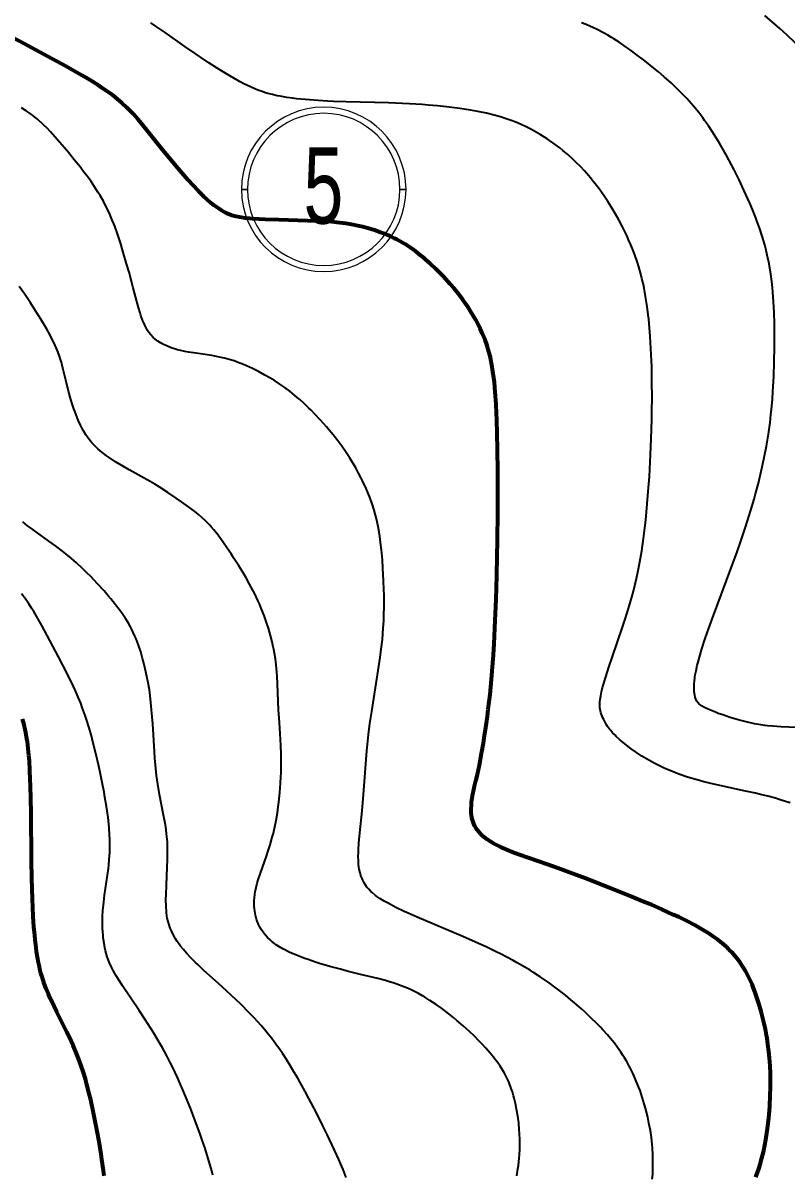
# Model space of a CAD drawing. Header units: metres. Extents: x 545098 to 555652, y 1854398 to 1862642.
# Drawn here: x 547385.7 to 547636.2, y 1858560.1 to 1858938.2 of the extents above; entities that cross this region are included whole.
import ezdxf
from ezdxf.enums import TextEntityAlignment as Align

# ---------------------------------------------------------------- set-up
doc = ezdxf.new("R2010")
doc.units = ezdxf.units.M
doc.header["$LTSCALE"] = 6.8
for name, color, linetype, lineweight in [('1', 7, 'Continuous', 25), ('2', 7, 'Continuous', 53), ('53', 7, 'Continuous', 13)]:
    doc.layers.add(name, color=color, linetype=linetype, lineweight=lineweight)

msp = doc.modelspace()

# ---------------------------------------------------------------- linework, layer by layer
at = {"layer": '1'}
for points in [[(547572.4, 1858886.63), (547571.76, 1858887.41), (547570.47, 1858888.92), (547569.82, 1858889.65), (547568.5, 1858891.07), (547567.16, 1858892.43), (547566.25, 1858893.31), (547564.39, 1858895), (547562.78, 1858896.35), (547561.7, 1858897.22), (547560.96, 1858897.79), (547559.48, 1858898.88), (547557.6, 1858900.17), (547555.31, 1858901.61), (547553.76, 1858902.5), (547552.21, 1858903.34), (547550.48, 1858904.21), (547549.09, 1858904.85), (547547.34, 1858905.59), (547546.16, 1858906.05), (547543.79, 1858906.89), (547542.59, 1858907.27), (547540.16, 1858907.95), (547537.67, 1858908.56), (547534.81, 1858909.15), (547532.44, 1858909.58), (547530.38, 1858909.91), (547528.97, 1858910.11), (547524.63, 1858910.67), (547521.65, 1858910.99), (547518.62, 1858911.26), (547516.58, 1858911.42), (547512.48, 1858911.68), (547510.17, 1858911.8), (547505.54, 1858911.97), (547491.67, 1858912.31), (547487.57, 1858912.46), (547485.54, 1858912.55), (547482.54, 1858912.72), (547479.62, 1858912.93), (547478.2, 1858913.05), (547475.44, 1858913.33), (547474.11, 1858913.49), (547472.19, 1858913.76), (547470.04, 1858914.12), (547469, 1858914.33), (547467.49, 1858914.68), (547466, 1858915.08), (547465.27, 1858915.29), (547463.8, 1858915.78), (547463.07, 1858916.04), (547461.96, 1858916.47), (547460.27, 1858917.2), (547459.11, 1858917.74), (547458.32, 1858918.13), (547456.7, 1858918.97), (547454.79, 1858920.03), (547453.47, 1858920.8), (547450.77, 1858922.44), (547449.4, 1858923.31), (547446.64, 1858925.1), (547443.91, 1858926.92), (547442.14, 1858928.13), (547438.77, 1858930.49), (547432.27, 1858935.12), (547429.41, 1858937.09), (547427.57, 1858938.29)], [(547631.28, 1858853.35), (547630.96, 1858855.75), (547630.63, 1858857.87), (547630.29, 1858859.72), (547629.8, 1858862), (547629.31, 1858864.06), (547628.94, 1858865.43), (547628.13, 1858868.19), (547627.19, 1858871.01), (547626.5, 1858872.94), (547626, 1858874.25), (547624.93, 1858876.95), (547624.05, 1858879.04), (547623.43, 1858880.46), (547622.11, 1858883.37), (547620.54, 1858886.68), (547618.89, 1858889.99), (547618.04, 1858891.64), (547616.3, 1858894.87), (547615.42, 1858896.44), (547614.09, 1858898.74), (547612.51, 1858901.34), (547611.71, 1858902.59), (547610.5, 1858904.42), (547609.25, 1858906.2), (547608.61, 1858907.07), (547607.3, 1858908.79), (547605.58, 1858910.91), (547604.12, 1858912.57), (547603.36, 1858913.41), (547602.19, 1858914.65), (547600.32, 1858916.52), (547598.33, 1858918.41), (547596, 1858920.5), (547594.07, 1858922.15), (547592.6, 1858923.38), (547589.63, 1858925.75), (547586.69, 1858927.98), (547584.78, 1858929.38), (547583.53, 1858930.26), (547581.16, 1858931.87), (547579.49, 1858932.96), (547578.69, 1858933.46), (547577.52, 1858934.16), (547575.83, 1858935.12), (547574.01, 1858936.07), (547572.57, 1858936.76), (547571.85, 1858937.08), (547570.4, 1858937.69), (547568.91, 1858938.27)], [(547659.74, 1858907.37), (547657.24, 1858910.8), (547654.82, 1858914.03), (547653.63, 1858915.58), (547651.84, 1858917.84), (547650.04, 1858920.04), (547649.12, 1858921.13), (547647.23, 1858923.28), (547646.26, 1858924.35), (547644.75, 1858925.96), (547642.09, 1858928.67), (547638.69, 1858931.95), (547636.33, 1858934.14), (547633.91, 1858936.33), (547628.99, 1858940.68)], [(547412.19, 1858879.44), (547410.96, 1858881.6), (547410.28, 1858882.7), (547409.19, 1858884.39), (547407.99, 1858886.13), (547407.14, 1858887.32), (547405.35, 1858889.72), (547404.42, 1858890.93), (547402.51, 1858893.33), (547400.59, 1858895.68), (547399.33, 1858897.18), (547396.9, 1858900), (547394.66, 1858902.49), (547393.59, 1858903.63), (547392.52, 1858904.7), (547391.99, 1858905.21), (547390.91, 1858906.2), (547390.36, 1858906.68), (547389.51, 1858907.38), (547388.34, 1858908.27), (547386.77, 1858909.36), (547385.24, 1858910.32)], [(547630, 1858684.38), (547627.56, 1858685), (547625.93, 1858685.39), (547622.69, 1858686.11), (547612.22, 1858688.37), (547609.03, 1858689.13), (547607.52, 1858689.52), (547605.13, 1858690.19), (547603.32, 1858690.76), (547600.78, 1858691.64), (547598.14, 1858692.68), (547596.15, 1858693.55), (547594, 1858694.58), (547592.95, 1858695.12), (547590.91, 1858696.24), (547588.69, 1858697.58), (547586.93, 1858698.73), (547585.19, 1858699.95), (547583.08, 1858701.55), (547581.88, 1858702.53), (547581.31, 1858703.03), (547580.24, 1858704.01), (547579.74, 1858704.5), (547579.05, 1858705.23), (547578.43, 1858705.94), (547578.05, 1858706.41), (547577.39, 1858707.33), (547577.09, 1858707.78), (547576.57, 1858708.67), (547576.13, 1858709.53), (547575.88, 1858710.1), (547575.45, 1858711.19), (547575.21, 1858711.91), (547575.11, 1858712.27), (547574.98, 1858712.84), (547574.89, 1858713.43), (547574.86, 1858713.74), (547574.83, 1858714.41), (547574.83, 1858714.77), (547574.86, 1858715.35), (547574.95, 1858716.2), (547575.15, 1858717.4), (547575.41, 1858718.63), (547575.77, 1858720.04), (547576.05, 1858721.06), (547576.73, 1858723.31), (547577.96, 1858727.11), (547578.9, 1858729.9), (547582.44, 1858740.25), (547583.18, 1858742.51), (547584.28, 1858746.03), (547585.36, 1858749.76), (547585.88, 1858751.71), (547586.87, 1858755.81), (547587.33, 1858757.97), (547587.99, 1858761.35), (547588.59, 1858764.9), (547589.19, 1858769.03), (547589.61, 1858772.44), (547589.91, 1858775.06), (547590.43, 1858780.38), (547590.87, 1858785.78), (547591.12, 1858789.38), (547591.52, 1858796.52), (547591.74, 1858801.74), (547591.92, 1858808.09), (547591.96, 1858810.57), (547592, 1858815.45), (547591.97, 1858820.22), (547591.92, 1858823.33), (547591.87, 1858825.37), (547591.72, 1858829.4), (547591.52, 1858833.34), (547591.4, 1858835.28), (547591.18, 1858838.14), (547590.92, 1858840.96), (547590.76, 1858842.35), (547590.42, 1858845.1), (547590.22, 1858846.46), (547589.9, 1858848.47), (547589.41, 1858851.11), (547589.14, 1858852.41), (547588.69, 1858854.34), (547588.2, 1858856.24), (547587.66, 1858858.12), (547587.08, 1858859.96), (547586.45, 1858861.78), (547586, 1858862.98), (547585.06, 1858865.33), (547584.32, 1858867.06), (547583.81, 1858868.19), (547582.74, 1858870.41), (547582.19, 1858871.49), (547581.06, 1858873.61), (547579.9, 1858875.66), (547578.58, 1858877.86), (547577.51, 1858879.55), (547576.14, 1858881.6), (547574.6, 1858883.77), (547573.35, 1858885.43), (547572.4, 1858886.63)], [(547502.2, 1858725.62), (547502.84, 1858729.97), (547503.2, 1858732.68), (547503.55, 1858735.88), (547503.85, 1858739.57), (547503.98, 1858742), (547504.05, 1858743.63), (547504.11, 1858746.98), (547504.09, 1858750.49), (547504.05, 1858752.3), (547503.96, 1858755.05), (547503.75, 1858759.21), (547503.55, 1858761.96), (547503.24, 1858765.32), (547502.97, 1858767.64), (547502.82, 1858768.78), (547502.57, 1858770.46), (547502.14, 1858772.95), (547501.61, 1858775.42), (547501.3, 1858776.64), (547500.85, 1858778.28), (547500.21, 1858780.33), (547499.54, 1858782.2), (547498.8, 1858784.09), (547498.26, 1858785.36), (547497.07, 1858787.91), (547496.64, 1858788.77), (547495.75, 1858790.48), (547494.8, 1858792.18), (547493.46, 1858794.44), (547492.75, 1858795.56), (547491.66, 1858797.23), (547490.24, 1858799.28), (547488.9, 1858801.09), (547487.38, 1858803.04), (547486.13, 1858804.56), (547485.19, 1858805.67), (547483.3, 1858807.81), (547481.41, 1858809.82), (547480.17, 1858811.09), (547479.36, 1858811.89), (547477.77, 1858813.4), (547476.48, 1858814.58), (547475.64, 1858815.31), (547474, 1858816.67), (547473.19, 1858817.31), (547471.59, 1858818.5), (547469.97, 1858819.62), (547468.13, 1858820.81), (547466.6, 1858821.73), (547465.01, 1858822.65), (547462.93, 1858823.79), (547460.99, 1858824.76), (547459, 1858825.68), (547457.99, 1858826.12), (547455.94, 1858826.92), (547454.9, 1858827.28), (547453.34, 1858827.76), (547451.77, 1858828.18), (547450.73, 1858828.42), (547448.65, 1858828.83), (547447.62, 1858829.01), (547441.76, 1858829.88), (547439.98, 1858830.16), (547438.72, 1858830.4), (547437.92, 1858830.58), (547436.4, 1858830.96), (547435.68, 1858831.16), (547434.32, 1858831.61), (547433.06, 1858832.09), (547432.28, 1858832.44), (547431.78, 1858832.69), (547430.83, 1858833.2), (547429.96, 1858833.74), (547429.54, 1858834.03), (547428.95, 1858834.49), (547428.39, 1858834.98), (547427.61, 1858835.8), (547427.01, 1858836.55), (547426.56, 1858837.21), (547426.03, 1858838.12), (547425.59, 1858839.01), (547425.16, 1858840), (547424.89, 1858840.7), (547424.37, 1858842.23), (547424.11, 1858843.05), (547423.59, 1858844.83), (547423.05, 1858846.79), (547421.87, 1858851.26), (547420.46, 1858856.44), (547419.68, 1858859.18), (547418.46, 1858863.34), (547417.61, 1858866.06), (547417.18, 1858867.38), (547416.53, 1858869.31), (547415.76, 1858871.47), (547414.76, 1858874.02), (547414.13, 1858875.49), (547413.8, 1858876.22), (547413.11, 1858877.66), (547412.19, 1858879.44)], [(547420.55, 1858791.53), (547418.7, 1858792.58), (547416.06, 1858794.14), (547413.92, 1858795.53), (547412.92, 1858796.24), (547411.96, 1858796.96), (547411.5, 1858797.33), (547410.18, 1858798.46), (547409.56, 1858799.05), (547408.77, 1858799.87), (547408.38, 1858800.29), (547407.83, 1858800.94), (547407.04, 1858801.96), (547406.3, 1858803.04), (547405.54, 1858804.3), (547404.96, 1858805.36), (547404.55, 1858806.17), (547403.78, 1858807.86), (547403.08, 1858809.6), (547402.64, 1858810.79), (547402.36, 1858811.59), (547401.83, 1858813.21), (547401.41, 1858814.6), (547400.64, 1858817.36), (547399.95, 1858820.06), (547398.77, 1858824.95), (547398.3, 1858826.82), (547398.04, 1858827.73), (547397.59, 1858829.11), (547397.03, 1858830.58), (547396.7, 1858831.37), (547395.89, 1858833.12), (547395.4, 1858834.1), (547394.55, 1858835.71), (547393.35, 1858837.88), (547391.53, 1858840.97), (547389.59, 1858844.08), (547388.15, 1858846.31), (547386.17, 1858849.25), (547384.44, 1858851.71)], [(547639.44, 1858707), (547634.2, 1858707.2), (547631.61, 1858707.36), (547629.87, 1858707.52), (547628.99, 1858707.62), (547627.66, 1858707.81), (547625.63, 1858708.16), (547624.26, 1858708.45), (547623.35, 1858708.66), (547621.53, 1858709.11), (547620.19, 1858709.48), (547617.59, 1858710.26), (547615.17, 1858711.07), (547613.69, 1858711.6), (547612.77, 1858711.95), (547611.12, 1858712.61), (547609.62, 1858713.28), (547609, 1858713.6), (547608.21, 1858714.06), (547607.64, 1858714.47), (547607.39, 1858714.68), (547607.07, 1858715.01), (547606.89, 1858715.24), (547606.58, 1858715.73), (547606.34, 1858716.28), (547606.13, 1858716.96), (547606.01, 1858717.57), (547605.86, 1858718.64), (547605.82, 1858719.24), (547605.8, 1858720.26), (547605.85, 1858721.42), (547605.9, 1858722.06), (547606.07, 1858723.48), (547606.19, 1858724.26), (547606.42, 1858725.52), (547606.83, 1858727.39), (547607.08, 1858728.41), (547607.52, 1858730.05), (547608.34, 1858732.79), (547609.35, 1858735.86), (547610.12, 1858738.08), (547611.84, 1858742.86), (547617.86, 1858759.01), (547619.89, 1858764.64), (547620.87, 1858767.43), (547622.53, 1858772.33), (547623.31, 1858774.75), (547624.42, 1858778.34), (547625.46, 1858781.9), (547625.95, 1858783.67), (547626.89, 1858787.18), (547627.94, 1858791.54), (547628.7, 1858795.01), (547629.53, 1858799.33), (547630.17, 1858803.21), (547630.7, 1858807.09), (547631, 1858809.66), (547631.17, 1858811.37), (547631.47, 1858814.76), (547631.66, 1858817.27), (547631.93, 1858822.19), (547632.09, 1858826.93), (547632.16, 1858831.93), (547632.16, 1858835.68), (547632.12, 1858839.18), (547632.01, 1858843.25), (547631.85, 1858846.64), (547631.63, 1858849.83), (547631.49, 1858851.36), (547631.28, 1858853.35)], [(547478.16, 1858631.14), (547476.68, 1858631.69), (547474.6, 1858632.52), (547473.95, 1858632.8), (547472.73, 1858633.36), (547471.6, 1858633.93), (547470.9, 1858634.31), (547469.6, 1858635.08), (547468.72, 1858635.66), (547468.17, 1858636.05), (547467.17, 1858636.84), (547466.71, 1858637.24), (547465.88, 1858638.04), (547465.14, 1858638.86), (547464.7, 1858639.4), (547464.43, 1858639.77), (547463.93, 1858640.51), (547463.37, 1858641.45), (547463.04, 1858642.09), (547462.5, 1858643.37), (547462.27, 1858644.02), (547462.14, 1858644.45), (547461.92, 1858645.32), (547461.68, 1858646.64), (547461.58, 1858647.51), (547461.54, 1858648.1), (547461.51, 1858649.27), (547461.54, 1858650.27), (547461.59, 1858650.93), (547461.75, 1858652.28), (547461.86, 1858652.97), (547462.15, 1858654.39), (547462.53, 1858655.89), (547462.83, 1858656.93), (547463.55, 1858659.17), (547465.5, 1858664.69), (547466, 1858666.15), (547466.74, 1858668.48), (547467.45, 1858670.97), (547467.79, 1858672.28), (547468.27, 1858674.32), (547468.7, 1858676.45), (547469.12, 1858678.91), (547469.41, 1858680.94), (547469.6, 1858682.48), (547469.93, 1858685.59), (547470.16, 1858688.7), (547470.27, 1858690.76), (547470.32, 1858692.12), (547470.37, 1858694.77), (547470.37, 1858696.94), (547470.34, 1858698.34), (547470.23, 1858701.08), (547470, 1858705.03), (547469.65, 1858710.1), (547469.5, 1858712.6), (547469.14, 1858721.33), (547469, 1858723.83), (547468.81, 1858726.32), (547468.68, 1858727.57), (547468.45, 1858729.44), (547468.15, 1858731.32), (547467.93, 1858732.56), (547467.76, 1858733.39), (547467.39, 1858735.04), (547466.88, 1858737.1), (547466.18, 1858739.53), (547465.67, 1858741.13), (547465.12, 1858742.72), (547464.74, 1858743.76), (547463.93, 1858745.81), (547463.21, 1858747.5), (547462.71, 1858748.61), (547461.67, 1858750.79), (547461.13, 1858751.86), (547460.01, 1858753.96), (547458.85, 1858756.03), (547458.06, 1858757.38), (547456.43, 1858760.05), (547454.77, 1858762.68), (547453.94, 1858763.96), (547452.69, 1858765.82), (547451.46, 1858767.6), (547449.67, 1858770.04), (547448.26, 1858771.83), (547447.45, 1858772.78), (547446.93, 1858773.36), (547445.9, 1858774.45), (547445.39, 1858774.95), (547444.33, 1858775.92), (547443.22, 1858776.86), (547442.44, 1858777.49), (547440.71, 1858778.81), (547437.66, 1858781.03), (547435.95, 1858782.22), (547433.23, 1858784.06), (547430.35, 1858785.9), (547428.88, 1858786.8), (547427.4, 1858787.68), (547424.43, 1858789.37), (547420.55, 1858791.53)], [(547432.57, 1858650.42), (547432.61, 1858652.28), (547432.72, 1858655.21), (547433.02, 1858661.15), (547433.11, 1858663.63), (547433.13, 1858664.83), (547433.13, 1858666.61), (547433.08, 1858668.39), (547433.03, 1858669.29), (547432.89, 1858671.13), (547432.79, 1858672.07), (547432.6, 1858673.53), (547432.37, 1858675.05), (547431.79, 1858678.23), (547430.48, 1858684.97), (547429.89, 1858688.4), (547429.5, 1858691.23), (547429.25, 1858693.48), (547428.94, 1858696.84), (547428.78, 1858699.08), (547428.22, 1858708.18), (547428.06, 1858710.5), (547427.76, 1858714), (547427.51, 1858716.35), (547427.12, 1858719.28), (547426.73, 1858721.63), (547426.34, 1858723.7), (547425.78, 1858726.26), (547425.22, 1858728.51), (547424.92, 1858729.62), (547424.28, 1858731.77), (547423.42, 1858734.33), (547422.75, 1858736.05), (547422.4, 1858736.89), (547421.85, 1858738.13), (547421.25, 1858739.36), (547420.93, 1858739.97), (547420.24, 1858741.2), (547419.29, 1858742.75), (547418.44, 1858744.03), (547417.99, 1858744.68), (547417.26, 1858745.68), (547416.07, 1858747.25), (547414.5, 1858749.2), (547413.65, 1858750.21), (547412.31, 1858751.76), (547410.17, 1858754.12), (547407.92, 1858756.47), (547406.77, 1858757.64), (547405.21, 1858759.15), (547403.25, 1858760.98), (547401.49, 1858762.52), (547399.75, 1858763.97), (547398.61, 1858764.88), (547396.37, 1858766.58), (547394.19, 1858768.16), (547390.06, 1858771.08), (547388.13, 1858772.48), (547387.2, 1858773.18), (547385.63, 1858774.44)], [(547434.81, 1858595.35), (547434, 1858596.97), (547432.73, 1858599.4), (547431.39, 1858601.82), (547430.47, 1858603.43), (547428.57, 1858606.61), (547427.61, 1858608.17), (547425.68, 1858611.2), (547423.8, 1858614.09), (547418.34, 1858622.21), (547417.46, 1858623.55), (547416.27, 1858625.43), (547415.23, 1858627.23), (547414.77, 1858628.12), (547413.96, 1858629.89), (547413.61, 1858630.8), (547413.28, 1858631.72), (547412.74, 1858633.66), (547412.52, 1858634.68), (547412.39, 1858635.37), (547412.16, 1858636.78), (547412.03, 1858637.87), (547411.96, 1858638.6), (547411.85, 1858640.08), (547411.81, 1858640.83), (547411.77, 1858642.34), (547411.77, 1858643.86), (547411.8, 1858644.87), (547411.91, 1858646.9), (547412.05, 1858648.6), (547412.17, 1858649.72), (547412.45, 1858651.96), (547413.41, 1858658.53), (547413.7, 1858660.67), (547413.82, 1858661.74), (547414, 1858663.62), (547414.15, 1858665.99), (547414.2, 1858668.18), (547414.16, 1858670.45), (547414.11, 1858671.62), (547413.94, 1858674.09), (547413.82, 1858675.38), (547413.59, 1858677.42), (547413.3, 1858679.57), (547413.07, 1858681.06), (547412.56, 1858684.14), (547412.28, 1858685.72), (547411.67, 1858688.93), (547411, 1858692.15), (547410.54, 1858694.27), (547409.6, 1858698.41), (547408.64, 1858702.3), (547408.14, 1858704.17), (547407.37, 1858706.9), (547406.53, 1858709.58), (547406.08, 1858710.91), (547405.13, 1858713.57), (547404.61, 1858714.91), (547403.78, 1858716.93), (547402.87, 1858718.99), (547402.24, 1858720.37), (547400.9, 1858723.17), (547398.78, 1858727.37), (547397.33, 1858730.14), (547394.49, 1858735.47), (547391.83, 1858740.42), (547390.52, 1858742.75), (547389.19, 1858745.01), (547388.51, 1858746.11), (547387.58, 1858747.55), (547386.35, 1858749.32), (547385.19, 1858750.88)], [(547592.08, 1858558.72), (547592.2, 1858560.4), (547592.25, 1858561.5), (547592.3, 1858563.68), (547592.28, 1858565.48), (547592.25, 1858566.66), (547592.12, 1858568.98), (547592.02, 1858570.13), (547591.77, 1858572.39), (547591.44, 1858574.63), (547591.18, 1858576.11), (547590.99, 1858577.09), (547590.58, 1858579.05), (547589.85, 1858581.99), (547589.44, 1858583.45), (547588.78, 1858585.63), (547588.05, 1858587.78), (547587.66, 1858588.84), (547586.84, 1858590.92), (547586.4, 1858591.95), (547585.71, 1858593.46), (547584.85, 1858595.2), (547584.39, 1858596.06), (547583.68, 1858597.32), (547582.94, 1858598.57), (547582.55, 1858599.19), (547581.74, 1858600.42), (547580.66, 1858601.95), (547579.63, 1858603.32), (547578.91, 1858604.23), (547577.37, 1858606.07), (547575.89, 1858607.72), (547575.12, 1858608.55), (547573.9, 1858609.81), (547571.97, 1858611.71), (547569.92, 1858613.64), (547568.84, 1858614.61), (547566.58, 1858616.57), (547565.41, 1858617.56), (547563.58, 1858619.05), (547561.32, 1858620.84), (547560.13, 1858621.74), (547558.28, 1858623.1), (547556.33, 1858624.47), (547555.31, 1858625.16), (547553.16, 1858626.56), (547552.04, 1858627.26), (547550.28, 1858628.32), (547547.79, 1858629.76), (547546.48, 1858630.48), (547544.42, 1858631.57), (547542.25, 1858632.68), (547541.13, 1858633.23), (547537.57, 1858634.92), (547535.09, 1858636.05), (547529.96, 1858638.31), (547514.96, 1858644.71), (547512.06, 1858645.99), (547510.72, 1858646.6), (547507.99, 1858647.9), (547506.4, 1858648.71), (547505, 1858649.47), (547504.15, 1858649.96), (547502.67, 1858650.88), (547501.72, 1858651.53), (547501.16, 1858651.95), (547500.19, 1858652.75), (547499.78, 1858653.13), (547499.06, 1858653.87), (547498.48, 1858654.59), (547498.15, 1858655.06), (547497.59, 1858655.98), (547497.11, 1858656.9), (547496.89, 1858657.37), (547496.6, 1858658.08), (547496.35, 1858658.83), (547496.24, 1858659.22), (547495.96, 1858660.45), (547495.86, 1858661.11), (547495.75, 1858662.05), (547495.68, 1858663.32), (547495.66, 1858664.59), (547495.69, 1858665.97), (547495.74, 1858666.95), (547495.88, 1858669.04), (547496.18, 1858672.41), (547496.91, 1858679.62), (547497.39, 1858685), (547498.5, 1858699.32), (547498.69, 1858701.41), (547499.03, 1858704.69), (547499.48, 1858708.24), (547500.05, 1858712.2), (547502.2, 1858725.62)], [(547637.25, 1858682.2), (547636.05, 1858682.61), (547633.65, 1858683.37), (547632.44, 1858683.72), (547630, 1858684.38)], [(547491.71, 1858559.31), (547490.66, 1858561.9), (547489.84, 1858563.82), (547489.23, 1858565.2), (547487.86, 1858568.21), (547485.41, 1858573.41), (547484.04, 1858576.24), (547481.83, 1858580.67), (547479.48, 1858585.2), (547478.27, 1858587.45), (547476.63, 1858590.41), (547475.8, 1858591.87), (547474.56, 1858593.99), (547473.32, 1858596.03), (547472.08, 1858597.99), (547470.86, 1858599.84), (547469.65, 1858601.59), (547468.85, 1858602.71), (547467.26, 1858604.84), (547466.08, 1858606.34), (547465.3, 1858607.3), (547463.76, 1858609.13), (547461.5, 1858611.65), (547460.02, 1858613.22), (547457.15, 1858616.11), (547455.58, 1858617.62), (547452.58, 1858620.43), (547449.79, 1858622.96), (547445.01, 1858627.24), (547443.09, 1858629.01), (547442.25, 1858629.82), (547440.74, 1858631.32), (547439.3, 1858632.86), (547438.29, 1858634.05), (547437.36, 1858635.23), (547436.92, 1858635.82), (547436.3, 1858636.72), (547435.73, 1858637.62), (547434.95, 1858639), (547434.37, 1858640.18), (547434, 1858641.04), (547433.59, 1858642.17), (547433.28, 1858643.25), (547433.02, 1858644.42), (547432.91, 1858645.04), (547432.73, 1858646.39), (547432.6, 1858648.28), (547432.57, 1858650.42)], [(547547.61, 1858559.77), (547547.99, 1858562.08), (547548.15, 1858563.24), (547548.4, 1858565.58), (547548.5, 1858566.75), (547548.6, 1858568.51), (547548.63, 1858570.27), (547548.62, 1858571.44), (547548.54, 1858573.76), (547548.46, 1858574.91), (547548.25, 1858577.17), (547547.96, 1858579.37), (547547.57, 1858581.73), (547547.21, 1858583.54), (547546.81, 1858585.26), (547546.59, 1858586.1), (547546.23, 1858587.32), (547545.84, 1858588.52), (547545.16, 1858590.29), (547544.9, 1858590.88), (547544.5, 1858591.76), (547543.57, 1858593.52), (547543.04, 1858594.42), (547542.17, 1858595.78), (547541.19, 1858597.18), (547540.48, 1858598.13), (547539.98, 1858598.77), (547538.92, 1858600.07), (547537.5, 1858601.71), (547536.28, 1858603.04), (547535.43, 1858603.93), (547533.65, 1858605.72), (547532.25, 1858607.06), (547530.05, 1858609.06), (547528, 1858610.82), (547526.95, 1858611.69), (547525.34, 1858612.97), (547522.89, 1858614.82), (547521.24, 1858616), (547519.16, 1858617.38), (547517.5, 1858618.42), (547516.68, 1858618.91), (547515.45, 1858619.6), (547513.02, 1858620.85), (547511.83, 1858621.39), (547510.64, 1858621.89), (547508.27, 1858622.76), (547507.07, 1858623.16), (547506.26, 1858623.41), (547504.6, 1858623.88), (547502.03, 1858624.55), (547496.33, 1858625.94), (547492.04, 1858627.02), (547489.79, 1858627.61), (547486.37, 1858628.55), (547482.98, 1858629.55), (547481.33, 1858630.07), (547479.19, 1858630.78), (547478.16, 1858631.14)], [(547447.96, 1858560.03), (547447.58, 1858561.47), (547446.77, 1858564.38), (547446.33, 1858565.84), (547445.38, 1858568.8), (547444.37, 1858571.79), (547443.66, 1858573.8), (547442.16, 1858577.88), (547440.58, 1858582.04), (547439.75, 1858584.14), (547438.45, 1858587.31), (547437.06, 1858590.52), (547436.34, 1858592.12), (547434.81, 1858595.35)]]:
    msp.add_lwpolyline(points, dxfattribs=at)
at = {"layer": '2'}
for points in [[(547423.44, 1858906.52), (547421.81, 1858908.36), (547420.96, 1858909.26), (547419.78, 1858910.45), (547418.22, 1858911.91), (547416.72, 1858913.2), (547415.1, 1858914.47), (547413.96, 1858915.31), (547411.57, 1858916.96), (547410.32, 1858917.77), (547407.75, 1858919.37), (547405.11, 1858920.94), (547403.33, 1858921.97), (547399.75, 1858923.98), (547393.83, 1858927.24), (547391.26, 1858928.63), (547386.21, 1858931.32), (547377.73, 1858935.71)], [(547538.85, 1858717.8), (547539.1, 1858720.3), (547539.55, 1858725.43), (547539.95, 1858730.76), (547540.18, 1858734.43), (547540.58, 1858742.12), (547540.86, 1858748.97), (547541.1, 1858756.87), (547541.25, 1858763.31), (547541.33, 1858768.15), (547541.44, 1858777.74), (547541.45, 1858786.99), (547541.43, 1858790.91), (547541.34, 1858798.31), (547541.23, 1858803.37), (547541.09, 1858807.95), (547541, 1858810.06), (547540.85, 1858813.03), (547540.68, 1858815.77), (547540.58, 1858817.06), (547540.28, 1858820.26), (547540.11, 1858821.75), (547539.82, 1858823.84), (547539.46, 1858826.01), (547539.13, 1858827.64), (547538.96, 1858828.42), (547538.58, 1858829.93), (547538.17, 1858831.38), (547537.88, 1858832.32), (547537.24, 1858834.16), (547536.32, 1858836.42), (547535.65, 1858837.9), (547535.18, 1858838.87), (547534.17, 1858840.78), (547533.37, 1858842.19), (547532.82, 1858843.11), (547531.66, 1858844.92), (547531.06, 1858845.81), (547529.82, 1858847.55), (547528.53, 1858849.25), (547527.05, 1858851.09), (547525.83, 1858852.52), (547523.72, 1858854.86), (547522.28, 1858856.35), (547520.98, 1858857.63), (547519.34, 1858859.16), (547517.85, 1858860.48), (547517.11, 1858861.11), (547515.99, 1858862.02), (547514.5, 1858863.17), (547513.75, 1858863.72), (547512.64, 1858864.5), (547510.98, 1858865.58), (547509.33, 1858866.55), (547508.25, 1858867.14), (547507.53, 1858867.51), (547506.11, 1858868.19), (547505.06, 1858868.66), (547504.37, 1858868.95), (547502.99, 1858869.48), (547500.98, 1858870.17), (547498.81, 1858870.82), (547497.13, 1858871.26), (547495.5, 1858871.65), (547493.47, 1858872.06), (547491.61, 1858872.37), (547489.64, 1858872.63), (547488.6, 1858872.75), (547486.96, 1858872.9), (547483.26, 1858873.13), (547478.95, 1858873.3), (547469.54, 1858873.54), (547465.1, 1858873.68), (547463.09, 1858873.77), (547460.95, 1858873.9), (547459.96, 1858873.98), (547458.59, 1858874.12), (547457.31, 1858874.3), (547456.71, 1858874.41), (547455.56, 1858874.66), (547455.01, 1858874.8), (547454.21, 1858875.04), (547453.44, 1858875.32), (547453.05, 1858875.48), (547452.3, 1858875.82), (547451.8, 1858876.07), (547450.8, 1858876.64), (547449.66, 1858877.38), (547448.37, 1858878.32), (547447.32, 1858879.17), (547445.99, 1858880.33), (547444.91, 1858881.34), (547443.26, 1858882.97), (547441.39, 1858884.94), (547439.86, 1858886.62), (547438.55, 1858888.09), (547435.9, 1858891.17), (547433.25, 1858894.35), (547431.51, 1858896.48), (547425.01, 1858904.63), (547423.44, 1858906.52)], [(547626, 1858559.36), (547626.36, 1858560.33), (547626.87, 1858561.82), (547627.52, 1858563.86), (547627.82, 1858564.9), (547628.24, 1858566.5), (547628.64, 1858568.14), (547629, 1858569.83), (547629.32, 1858571.57), (547629.79, 1858574.55), (547630.1, 1858576.99), (547630.3, 1858578.85), (547630.41, 1858580.08), (547630.6, 1858582.57), (547630.78, 1858586.27), (547630.84, 1858588.7), (547630.85, 1858590.28), (547630.81, 1858593.37), (547630.71, 1858595.86), (547630.53, 1858598.51), (547630.33, 1858600.57), (547630.02, 1858603.06), (547629.72, 1858605.02), (547629.55, 1858605.99), (547629.18, 1858607.92), (547628.76, 1858609.84), (547628.46, 1858611.13), (547627.8, 1858613.72), (547627.04, 1858616.36), (547626.63, 1858617.69), (547625.95, 1858619.69), (547625.19, 1858621.68), (547624.78, 1858622.68), (547624.19, 1858623.99), (547623.4, 1858625.61), (547622.62, 1858627.05), (547621.87, 1858628.3), (547621.47, 1858628.92), (547620.85, 1858629.83), (547619.86, 1858631.17), (547619.16, 1858632.04), (547618.22, 1858633.1), (547617.23, 1858634.13), (547616.39, 1858634.92), (547615.06, 1858636.08), (547613.49, 1858637.33), (547612.16, 1858638.29), (547610.59, 1858639.35), (547608.75, 1858640.49), (547606.01, 1858642.05), (547603.52, 1858643.35), (547600.89, 1858644.65), (547599.07, 1858645.5), (547595.26, 1858647.23), (547591.88, 1858648.7), (547589.56, 1858649.68), (547584.85, 1858651.63), (547577.76, 1858654.47), (547570.29, 1858657.36), (547564.95, 1858659.36), (547562.29, 1858660.34), (547557.71, 1858661.99), (547548.22, 1858665.31), (547546.17, 1858666.05), (547543.85, 1858666.97), (547542.55, 1858667.55), (547541.92, 1858667.85), (547540.66, 1858668.51), (547540.03, 1858668.86), (547539.08, 1858669.44), (547537.94, 1858670.19), (547537.38, 1858670.6), (547536.54, 1858671.28), (547535.75, 1858672.03), (547535.37, 1858672.44), (547534.66, 1858673.32), (547534.34, 1858673.8), (547533.9, 1858674.57), (547533.55, 1858675.31), (547533.19, 1858676.31), (547532.94, 1858677.28), (547532.77, 1858678.33), (547532.72, 1858678.88), (547532.69, 1858680.05), (547532.74, 1858681.42), (547532.83, 1858682.54), (547533.19, 1858685.06), (547533.5, 1858686.66), (547533.72, 1858687.66), (547534.15, 1858689.42), (547534.76, 1858691.58), (547535.38, 1858694.59), (547536.1, 1858698.37), (547536.7, 1858701.79), (547536.98, 1858703.51), (547537.51, 1858706.99), (547537.99, 1858710.53), (547538.29, 1858712.92), (547538.85, 1858717.8)], [(547406.66, 1858589.68), (547406.13, 1858591.62), (547405.4, 1858594.02), (547404.78, 1858595.93), (547403.92, 1858598.31), (547403.06, 1858600.45), (547402.13, 1858602.61), (547401.47, 1858604.05), (547400.08, 1858606.93), (547396.77, 1858613.56), (547395.87, 1858615.4), (547394.6, 1858618.1), (547394.03, 1858619.41), (547393.33, 1858621.13), (547392.56, 1858623.24), (547391.95, 1858625.12), (547391.59, 1858626.37), (547391.37, 1858627.22), (547390.96, 1858628.93), (547390.78, 1858629.8), (547390.45, 1858631.57), (547390.15, 1858633.42), (547389.98, 1858634.7), (547389.66, 1858637.38), (547389.43, 1858639.79), (547389.29, 1858641.47), (547389.05, 1858645.01), (547388.77, 1858650.71), (547388.56, 1858657.54), (547388.46, 1858663.3), (547388.32, 1858679.11), (547388.26, 1858683.54), (547388.16, 1858687.81), (547388.09, 1858689.87), (547387.97, 1858692.84), (547387.77, 1858696.16), (547387.64, 1858697.73), (547387.42, 1858700.01), (547387.15, 1858702.2), (547386.99, 1858703.25), (547386.63, 1858705.31), (547386.43, 1858706.31), (547386.09, 1858707.79), (547385.57, 1858709.71)], [(547412.26, 1858559.79), (547412.05, 1858561.57), (547411.57, 1858565.14), (547411.31, 1858566.91), (547410.73, 1858570.43), (547410.11, 1858573.88), (547409.67, 1858576.14), (547408.78, 1858580.53), (547407.88, 1858584.7), (547407.41, 1858586.72), (547406.66, 1858589.68)]]:
    msp.add_lwpolyline(points, dxfattribs=at)
at = {"layer": '53'}
for p, q in [((547457.3, 1858883.53), (547459.3, 1858883.53)), ((547459.3, 1858883.53), (547457.3, 1858883.53)), ((547509.3, 1858883.53), (547511.3, 1858883.53)), ((547511.3, 1858883.53), (547509.3, 1858883.53))]:
    msp.add_line(p, q, dxfattribs=at)
for centre, radius, start, end in [((547484.31, 1858883.54), 27, 90, 179.9987), ((547484.31, 1858883.54), 25, 90, 179.9985), ((547484.31, 1858883.54), 27, 0.0013, 89.9985), ((547484.31, 1858883.54), 25, 0.0014, 89.9985), ((547484.31, 1858883.62), 27, 180.1684, 270), ((547484.31, 1858883.62), 25, 180.1831, 269.9986), ((547484.31, 1858883.62), 27, 270, 359.8302), ((547484.31, 1858883.62), 25, 270, 359.8169)]:
    msp.add_arc(centre, radius, start, end, dxfattribs=at)

# ---------------------------------------------------------------- texts
at = {"layer": '53', "width": 0.7}
msp.add_text('5', height=25, dxfattribs=at).set_placement((547484.21, 1858872.36), align=Align.CENTER)

doc.saveas('drawing.dxf')
